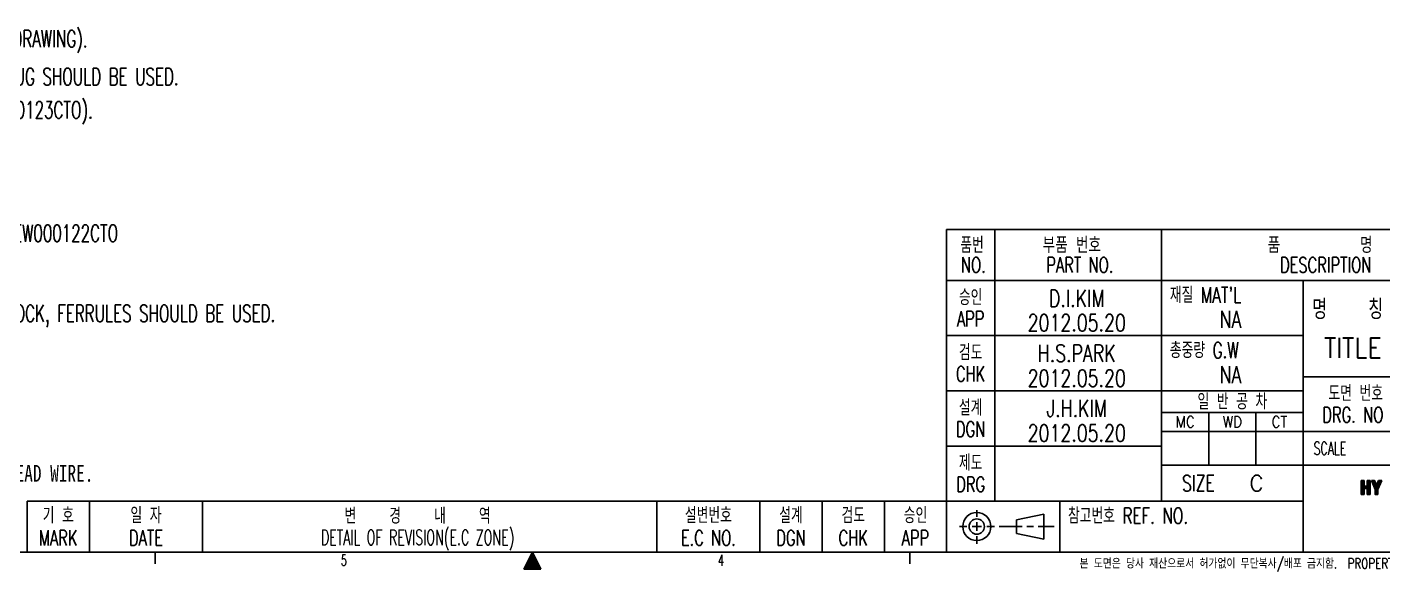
# Model space of a CAD drawing. Extents: x 260 to 819, y -886 to -454.
# Drawn here: x 450.5 to 690.1, y -876.4 to -780.1 of the extents above; entities that cross this region are included whole.
import ezdxf
from ezdxf.enums import TextEntityAlignment as Align

# ---------------------------------------------------------------- set-up
doc = ezdxf.new("R2010")
doc.units = 0
doc.header["$LTSCALE"] = 150
doc.header["$MEASUREMENT"] = 0
doc.linetypes.add('DASHED', pattern=[0.75, 0.5, -0.25])
doc.linetypes.add('PHANTOM', pattern=[3, 2.5, -0.1, 0.1, -0.1, 0.1, -0.1])
doc.layers.get('0').update_dxf_attribs({"color": 6, "linetype": 'CONTINUOUS'})
doc.layers.add('1', color=6, linetype='PHANTOM')
doc.layers.add('현배선도', color=7, linetype='CONTINUOUS')
doc.styles.add('ROMANS', font='txt', dxfattribs={"height": 0.2})
doc.styles.get("Standard").update_dxf_attribs({"font": 'romans.shx', "width": 0.8, "bigfont": 'whgtxt.shx'})

# ---------------------------------------------------------------- blocks, each defined once
blk = doc.blocks.new('*H4')
at = {"color": 2, "linetype": 'Continuous'}
for p, q in [((-267.09, -3.02), (-267.83, -2.28)), ((-266.81, -3.02), (-267.74, -2.09)), ((-266.52, -3.02), (-267.64, -1.9)), ((-266.24, -3.02), (-267.55, -1.72)), ((-265.96, -3.02), (-267.46, -1.53)), ((-265.68, -3.02), (-267.36, -1.34)), ((-265.39, -3.02), (-267.27, -1.15)), ((-265.29, -2.85), (-267.18, -0.96)), ((-265.57, -2.28), (-267.08, -0.77)), ((-265.85, -1.72), (-266.99, -0.58)), ((-266.12, -1.16), (-266.89, -0.39)), ((-266.4, -0.6), (-266.8, -0.2)), ((-266.68, -0.04), (-266.71, -0.01)), ((-267.94, -3.02), (-268.11, -2.85)), ((-267.66, -3.02), (-268.02, -2.66)), ((-267.37, -3.02), (-267.93, -2.47))]:
    blk.add_line(p, q, dxfattribs=at)
blk = doc.blocks.new('*H5')
at = {"color": 2, "linetype": 'Continuous'}
for p, q in [((-266.24, -0.93), (-268.07, -2.77)), ((-266.14, -1.12), (-268.05, -3.02)), ((-266.33, -0.74), (-267.79, -2.2)), ((-266.05, -1.31), (-267.77, -3.02)), ((-266.43, -0.55), (-267.51, -1.64)), ((-265.96, -1.5), (-267.48, -3.02)), ((-266.52, -0.36), (-267.24, -1.08)), ((-265.86, -1.69), (-267.2, -3.02)), ((-266.61, -0.18), (-266.96, -0.52)), ((-265.77, -1.88), (-266.92, -3.02)), ((-265.68, -2.07), (-266.63, -3.02)), ((-265.58, -2.26), (-266.35, -3.02)), ((-265.49, -2.44), (-266.07, -3.02)), ((-265.39, -2.63), (-265.79, -3.02)), ((-265.3, -2.82), (-265.5, -3.02)), ((-265.21, -3.01), (-265.22, -3.02))]:
    blk.add_line(p, q, dxfattribs=at)
blk = doc.blocks.new('*H53')
at = {"color": 2, "linetype": 'Continuous'}
for p, q in [((-119.73, 11.97), (-120.25, 12.49)), ((-119.73, 11.69), (-120.25, 12.2)), ((-119.73, 12.25), (-120.15, 12.67)), ((-119.73, 12.54), (-119.86, 12.67)), ((-118.66, 12.03), (-119.18, 12.55)), ((-118.66, 11.75), (-119.18, 12.26)), ((-118.66, 12.31), (-119.02, 12.67)), ((-118.66, 12.6), (-118.73, 12.67)), ((-119.58, 11.25), (-120.25, 11.92)), ((-119.73, 11.12), (-120.25, 11.64)), ((-119.73, 10.84), (-120.25, 11.36)), ((-119.73, 10.56), (-120.25, 11.07)), ((-119.73, 10.27), (-120.25, 10.79)), ((-119.92, 10.18), (-120.25, 10.51)), ((-120.2, 10.18), (-120.25, 10.22)), ((-119.3, 11.25), (-119.68, 11.64)), ((-118.66, 10.9), (-119.4, 11.64)), ((-118.66, 11.46), (-119.18, 11.98)), ((-118.66, 11.18), (-119.18, 11.7)), ((-118.66, 10.62), (-119.18, 11.13)), ((-118.66, 10.33), (-119.18, 10.85)), ((-118.79, 10.18), (-119.18, 10.57)), ((-119.07, 10.18), (-119.18, 10.28))]:
    blk.add_line(p, q, dxfattribs=at)
blk = doc.blocks.new('*H54')
at = {"color": 2, "linetype": 'Continuous'}
for p, q in [((-119.99, 12.67), (-120.25, 12.4)), ((-119.73, 12.64), (-120.25, 12.12)), ((-119.73, 12.35), (-120.25, 11.84)), ((-119.73, 12.07), (-120.25, 11.55)), ((-118.66, 12.01), (-119.42, 11.25)), ((-119.14, 12.67), (-119.18, 12.63)), ((-118.86, 12.67), (-119.18, 12.34)), ((-118.66, 12.58), (-119.18, 12.06)), ((-118.66, 12.29), (-119.18, 11.78)), ((-119.73, 11.79), (-120.25, 11.27)), ((-119.6, 11.64), (-120.25, 10.99)), ((-119.73, 11.22), (-120.25, 10.71)), ((-119.73, 10.94), (-120.25, 10.42)), ((-119.73, 10.66), (-120.21, 10.18)), ((-119.73, 10.37), (-119.93, 10.18)), ((-119.32, 11.64), (-119.71, 11.25)), ((-118.66, 11.73), (-119.18, 11.21)), ((-118.66, 11.45), (-119.18, 10.93)), ((-118.66, 11.16), (-119.18, 10.65)), ((-118.66, 10.88), (-119.18, 10.36)), ((-118.66, 10.6), (-119.08, 10.18)), ((-118.66, 10.31), (-118.8, 10.18))]:
    blk.add_line(p, q, dxfattribs=at)
blk = doc.blocks.new('*H55')
at = {"color": 2, "linetype": 'Continuous'}
for p, q in [((-117.14, 11.36), (-118.36, 12.57)), ((-117.65, 12.14), (-118.17, 12.67)), ((-117.23, 11.16), (-118.16, 12.1)), ((-117.84, 12.62), (-117.88, 12.67)), ((-116.98, 11.76), (-117.36, 12.14)), ((-116.9, 11.96), (-117.28, 12.35)), ((-116.82, 12.16), (-117.2, 12.55)), ((-116.73, 12.37), (-117.04, 12.67)), ((-116.65, 12.57), (-116.75, 12.67)), ((-117.27, 10.92), (-117.97, 11.62)), ((-117.27, 10.64), (-117.77, 11.14)), ((-117.27, 10.35), (-117.74, 10.82)), ((-117.37, 10.18), (-117.74, 10.54)), ((-117.66, 10.18), (-117.74, 10.26)), ((-117.06, 11.56), (-117.44, 11.94))]:
    blk.add_line(p, q, dxfattribs=at)
blk = doc.blocks.new('*H56')
at = {"color": 2, "linetype": 'Continuous'}
for p, q in [((-118.29, 12.67), (-118.36, 12.59)), ((-118.01, 12.67), (-118.28, 12.39)), ((-117.82, 12.57), (-118.2, 12.19)), ((-117.74, 12.37), (-118.12, 11.99)), ((-117.66, 12.17), (-118.04, 11.79)), ((-116.63, 12.63), (-117.87, 11.39)), ((-116.82, 12.16), (-117.79, 11.19)), ((-116.88, 12.67), (-117.34, 12.21)), ((-117.57, 11.97), (-117.95, 11.59)), ((-117.01, 11.68), (-117.74, 10.95)), ((-117.21, 11.2), (-117.74, 10.67)), ((-117.27, 10.86), (-117.74, 10.39)), ((-117.27, 10.58), (-117.67, 10.18)), ((-117.27, 10.29), (-117.38, 10.18))]:
    blk.add_line(p, q, dxfattribs=at)
blk = doc.blocks.new('ansi-c')
at = {"color": 5, "linetype": 'Continuous'}
for p, q in [((283.5, 415.06), (462, 415.06)), ((283.5, 358.06), (283.5, 415.06)), ((283.5, 406.06), (462, 406.06)), ((121, 367.06), (283.5, 367.06)), ((-56.4, 358.06), (477, 358.06))]:
    blk.add_line(p, q, dxfattribs=at)
at = {"color": 210, "linetype": 'Continuous'}
for p, q in [((292, 367.06), (292, 415.06)), ((346.5, 358.06), (346.5, 406.06)), ((283.5, 396.31), (346.5, 396.31)), ((283.5, 396.31), (346.5, 396.31)), ((346.5, 389.05), (462, 389.05)), ((283.5, 386.56), (346.5, 386.56)), ((321.5, 382.76), (346.5, 382.76)), ((321.5, 379.4), (346.5, 379.4)), ((346.5, 379.4), (462, 379.4)), ((283.5, 376.81), (321.5, 376.81)), ((321.5, 373.4), (462, 373.4)), ((132, 358.06), (132, 367.06)), ((152, 358.06), (152, 367.06)), ((232.31, 358.06), (232.31, 367.06)), ((250.5, 358.06), (250.5, 367.06)), ((261.5, 358.06), (261.5, 367.06)), ((272.5, 358.06), (272.5, 367.06)), ((283.5, 367.06), (346.5, 367.06)), ((303.5, 358.06), (303.5, 367.06)), ((288.83, 364.27), (288.83, 365.48)), ((295.87, 363.76), (300.67, 364.76)), ((300.67, 360.36), (300.67, 364.76)), ((285.75, 362.57), (287.1, 362.57)), ((288, 362.57), (289.69, 362.57)), ((288.83, 361.8), (288.83, 363.37)), ((290.59, 362.57), (291.94, 362.57)), ((292.81, 362.56), (296.88, 362.56)), ((295.87, 361.36), (295.87, 363.76)), ((297.68, 362.56), (298.88, 362.56)), ((299.68, 362.56), (302.49, 362.56)), ((288.83, 359.52), (288.83, 360.9)), ((295.87, 361.36), (300.67, 360.36)), ((143.63, 355.96), (143.63, 358.06)), ((276.98, 355.96), (276.98, 358.06))]:
    blk.add_line(p, q, dxfattribs=at)
at = {"color": 7, "linetype": 'Continuous'}
for p, q in [((356.75, 368.24), (356.75, 370.73)), ((356.75, 370.73), (357.27, 370.73)), ((357.27, 369.7), (357.27, 370.73)), ((357.27, 369.7), (357.82, 369.7)), ((357.27, 369.31), (357.82, 369.31)), ((357.27, 368.24), (357.27, 369.31)), ((357.82, 369.7), (357.82, 370.73)), ((357.82, 370.73), (358.34, 370.73)), ((357.82, 368.24), (357.82, 369.31)), ((358.34, 368.24), (358.34, 370.73)), ((358.61, 370.73), (359.26, 369.12)), ((358.61, 370.73), (359.14, 370.73)), ((359.14, 370.73), (359.5, 369.86)), ((359.26, 368.24), (359.26, 369.12)), ((359.5, 369.86), (359.85, 370.73)), ((359.73, 369.12), (360.39, 370.73)), ((359.73, 368.24), (359.73, 369.12)), ((359.85, 370.73), (360.39, 370.73)), ((356.75, 368.24), (357.27, 368.24)), ((357.82, 368.24), (358.34, 368.24)), ((359.26, 368.24), (359.73, 368.24))]:
    blk.add_line(p, q, dxfattribs=at)
at = {"color": 5, "linetype": 'DASHED'}
blk.add_line((121, 367.06), (121, 358.06), dxfattribs=at)
at = {"color": 2, "linetype": 'Continuous'}
for p, q in [((208.8, 355.04), (210.3, 358.06)), ((210.3, 358.06), (211.8, 355.04)), ((208.8, 355.04), (211.8, 355.04))]:
    blk.add_line(p, q, dxfattribs=at)
at = {"color": 210, "linetype": 'Continuous'}
for radius in [2.48, 1.35]:
    blk.add_circle((288.83, 362.57), radius, dxfattribs=at)
at = {"layer": '1', "color": 210, "linetype": 'Continuous'}
for p, q in [((321.5, 367.06), (321.5, 415.06)), ((329.83, 373.4), (329.83, 382.76)), ((338.17, 373.4), (338.17, 382.76))]:
    blk.add_line(p, q, dxfattribs=at)
at = {"color": 7, "linetype": 'Continuous'}
for name in ['*H53', '*H54', '*H56', '*H55', '*H4', '*H5']:
    blk.add_blockref(name, (477, 358.06), dxfattribs=at)
at = {"color": 130, "linetype": 'Continuous'}
for s, height, width, p in [('품번', 2.8, 0.7, (288, 412.31)), ('부품 번호', 2.8, 0.75, (305.63, 412.31)), ('NO.', 2.7, 0.700519, (288.23, 408.81)), (' PART NO.', 2.7, 0.700519, (306.4, 408.81)), ('DESCRIPTION', 2.7, 0.700519, (350.5, 408.81)), ('승인', 2.8, 0.7, (287.75, 403.09)), ('명    칭', 3.5, 0.7, (354.38, 400.96)), ('APP', 2.7, 0.700519, (287.75, 399.29)), ('TITLE', 3.5, 0.896286, (355.3, 394.16)), ('검도', 2.8, 0.7, (287.75, 393.34)), ('CHK', 2.7, 0.700519, (287.75, 389.54)), ('일 반 공 차', 2.8, 0.7, (334, 384.66)), ('도면 번호', 2.8, 0.7, (355.8, 386.12)), ('설계', 2.8, 0.7, (287.75, 383.59)), ('DRG. NO', 2.7, 0.700519, (355.3, 382.32)), ('DGN', 2.7, 0.700519, (287.75, 379.79)), ('MC', 2, 0.882, (325.67, 381.08)), ('WD', 2, 0.882, (334, 381.08)), ('CT', 2, 0.882, (342.33, 381.08)), ('SCALE', 2.3, 0.616783, (351.25, 376.4)), ('제도', 2.8, 0.7, (287.75, 373.84)), ('SIZE', 2.8, 0.717714, (328, 370.23)), ('DRG', 2.7, 0.700519, (287.75, 370.04)), ('기 호', 2.8, 0.7, (126.5, 364.56)), ('일 자', 2.8, 0.7, (142, 364.56)), ('변    경    내    역', 2.8, 0.7, (190, 364.46)), ('설변번호', 2.8, 0.7, (241.4, 364.56)), ('설계', 2.8, 0.7, (256, 364.56)), ('검도', 2.8, 0.7, (267, 364.56)), ('승인', 2.8, 0.7, (278, 364.56)), ('MARK', 2.7, 0.700519, (126.5, 360.56)), ('DATE', 2.7, 0.700519, (142, 360.56)), ('DETAIL OF REVISION(E.C ZONE)', 2.7, 0.607926, (190, 360.66)), ('E.C NO.', 2.7, 0.700519, (241.4, 360.56)), ('DGN', 2.7, 0.700519, (256, 360.56)), ('CHK', 2.7, 0.700519, (267, 360.56)), ('APP', 2.7, 0.700519, (278, 360.56)), ('5', 1.9, 0.655684, (176.97, 356.61)), ('4', 1.9, 0.655684, (243.63, 356.61))]:
    blk.add_text(s, height=height, dxfattribs=dict(at, width=width)).set_placement(p, align=Align.MIDDLE_CENTER)
at = {"color": 130, "linetype": 'Continuous', "width": 0.75}
blk.add_text('품         명', height=2.8, dxfattribs=at).set_placement((358.77, 412.31), align=Align.MIDDLE_RIGHT)
at = {"color": 130, "linetype": 'Continuous', "width": 0.7}
for s, p in [("재질 MAT'L", (322.95, 403.49)), ('총중량 G.W', (322.95, 393.74)), ('참고번호 REF. NO.', (304.95, 364.49))]:
    blk.add_text(s, height=2.8, dxfattribs=at).set_placement(p, align=Align.MIDDLE_LEFT)
at = {"color": 130, "linetype": 'Continuous'}
blk.add_text('C', height=2.8, dxfattribs=at).set_placement((338.27, 370.23), align=Align.MIDDLE_CENTER)
at = {"color": 210, "linetype": 'Continuous', "width": 0.74}
blk.add_text('본 도면은 당사 재산으로서 허가없이 무단복사/배포 금지함.  PROPERTY OF ISSUING ENTITY. CANNOT BE DISTRIBUTED OR REPRODUCED WITHOUT AUTHORIZATION.', height=1.8, dxfattribs=at).set_placement((307, 356.06), align=Align.MIDDLE_LEFT)

msp = doc.modelspace()

# ---------------------------------------------------------------- block references
at = {"linetype": 'DASHED'}
msp.add_blockref('ansi-c', (329.46, -1230.96), dxfattribs=at)
msp.add_blockref('ansi-c', (329.46, -1230.96), dxfattribs=at)

# ---------------------------------------------------------------- texts
at = {"color": 7, "width": 0.65}
for s, p in [('2. CONNECTION FOR EARTHING CABLE SHOULD BE FOLLOWED WITH REW000121CTO (CHASSY EARTHING DRAWING).', (310.97, -782.19)), ('3. IF IT NEEDS A WIRING CONNECTION AT STUD TYPE TERMINAL SERIES, RING TERMINAL AND TERMINAL LUG SHOULD BE USED.', (310.93, -788.88)), ('RING TERMINAL AND TERMINAL LUG SHALL BE USED WITH BEING APPROVED  (REFER TO DWG. REW000123CTO).', (315.47, -794.76)), ('6. DETAIL INFORMATION OF MAKER CABLES SUPPLIED BY EACH SUB-SYSTEM IS PROVIDED AT DWG NO.REW000122CTO', (310.83, -816.54)), ('8. IF IT NEEDS A WIRING CONNECTION AT WAGO SERIES CONNECTOR OR CAGE CLAMP TYPE TERMINAL BLOCK, FERRULES SHOULD BE USED.', (310.71, -830.72))]:
    msp.add_text(s, height=3, dxfattribs=at).set_placement(p, align=Align.MIDDLE_LEFT)
at = {"color": 210, "linetype": 'Continuous', "width": 0.75}
for s, p in [('D.I.KIM', (635.96, -828.07)), ('2012.05.20', (635.96, -832.37)), ('NA', (663.13, -831.78)), ('H.S.PARK', (635.96, -837.77)), ('2012.05.20', (635.96, -842.17)), ('NA', (663.13, -841.53)), ('J.H.KIM', (635.96, -847.47)), ('2012.05.20', (635.96, -851.87))]:
    msp.add_text(s, height=3, dxfattribs=at).set_placement(p, align=Align.MIDDLE_CENTER)
at = {"layer": '현배선도', "color": 0, "linetype": 'DASHED', "ltscale": 0.05, "style": 'ROMANS', "width": 0.75}
msp.add_text('12. BOTH WIRE SHOULD BE JOINED WITH BUTT SPLICE AND THEN CONNECT TO PROPER PIN WITH USING LEAD WIRE.', height=2.9925, dxfattribs=at).set_placement((309.48, -858.98), align=Align.MIDDLE_LEFT)

doc.saveas('drawing.dxf')
